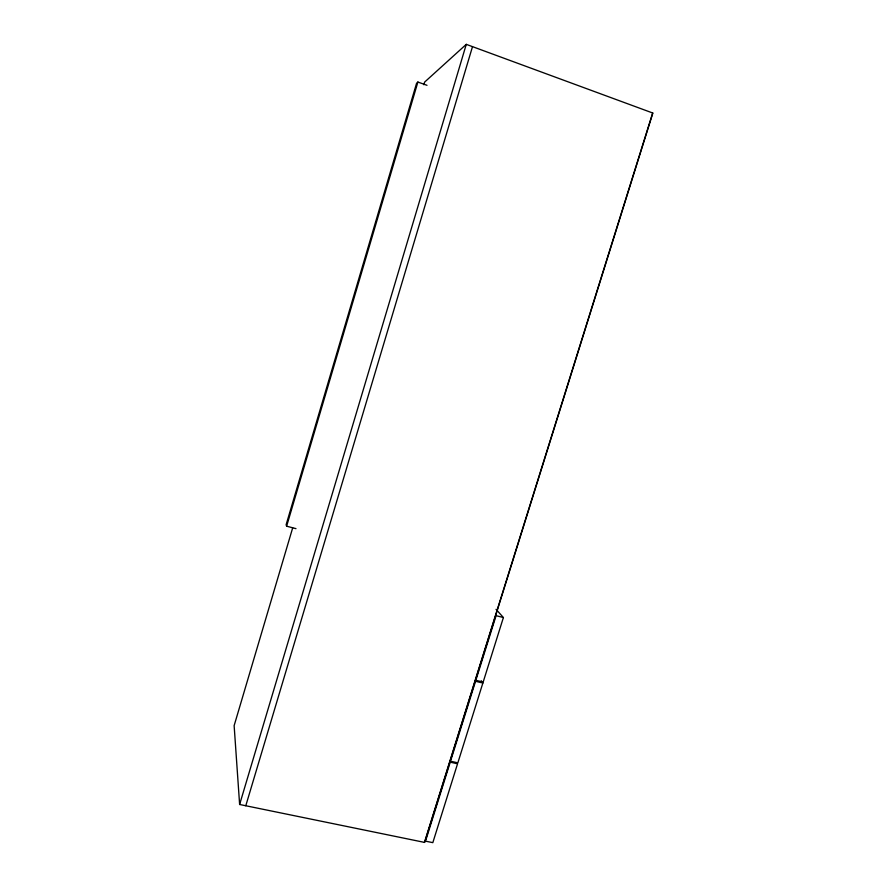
<?xml version="1.0" encoding="UTF-8"?>
<svg xmlns="http://www.w3.org/2000/svg" width="887" height="887" viewBox="0 0 887 887"><rect width="100%" height="100%" fill="white"/><g stroke="black" fill="none" stroke-linecap="round" stroke-linejoin="round"><path stroke-width="1.33" d="M295.981 528.641L286.623 526.202L417.888 82.047L427.002 85.307M292.666 527.931L234.135 725.644L239.623 804.487L424.651 842.417L652.865 113.059L466.274 44.35L424.64 82.081L423.853 84.742M239.623 804.487L466.274 44.35M245.788 805.751L472.505 46.645M424.452 842.373L652.666 112.982M482.861 683.034L457.847 762.842L450.529 761.212L475.543 681.283L482.861 683.034L481.286 680.784M503.406 617.529L483.171 682.07L475.842 680.318L496.077 615.678L503.406 617.529L496.044 609.325M417.888 82.047L416.568 83.289L286.124 524.749L286.623 526.202M450.23 762.166L425.516 841.153L432.823 842.65L457.548 763.796L450.23 762.166"/></g></svg>
